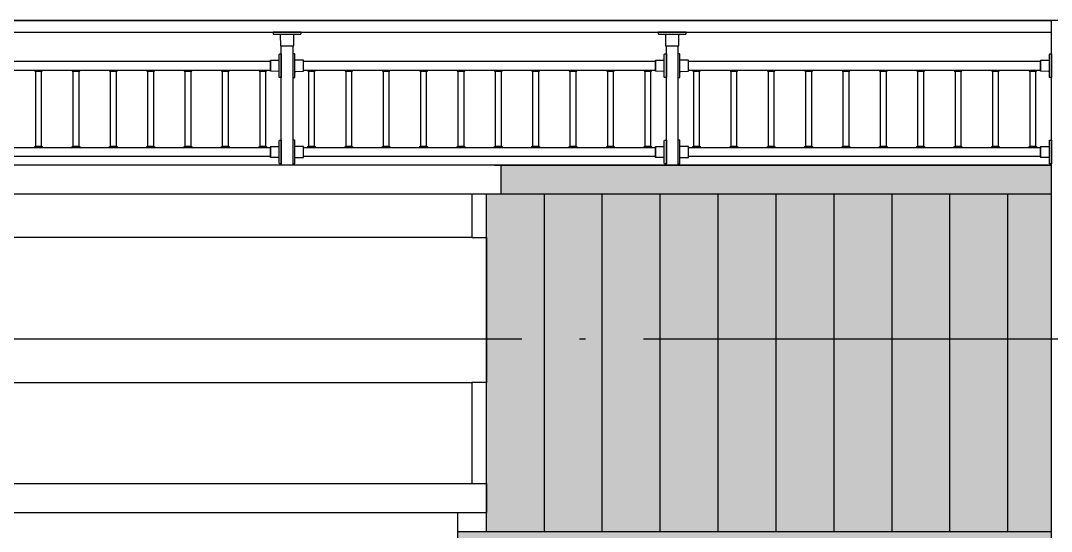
# Model space of a CAD drawing. Extents: x -12446 to 284554, y -295110 to 165007.
# Drawn here: x 28596 to 32154, y -205919 to -204154 of the extents above; entities that cross this region are included whole.
import ezdxf

# ---------------------------------------------------------------- set-up
doc = ezdxf.new("R2010")
doc.units = 0
doc.header["$LTSCALE"] = 1000
doc.linetypes.add('AX-14-E$0$DOTE', pattern=[2.42, 2, -0.2, 0.02, -0.2])
for name, color, linetype in [('A-Anno-Note', 241, 'CONTINUOUS'), ('AX-14-comp-tc$0$灰褐色真石漆', 15, 'CONTINUOUS'), ('AX-14-E$0$A-Detl-Medm', 40, 'CONTINUOUS'), ('AX-14-E$0$A-Detl-Thin', 131, 'CONTINUOUS'), ('AX-14-E$0$A-elev-HRAL', 61, 'CONTINUOUS'), ('AX-14-E$0$栏杆型材', 82, 'CONTINUOUS'), ('AX-14-E$0$阳台栏杆扶手', 82, 'CONTINUOUS')]:
    doc.layers.add(name, color=color, linetype=linetype)
doc.layers.add('AX-14-E$0$A-Grid', color=222, linetype='AX-14-E$0$DOTE', plot=False)

# ---------------------------------------------------------------- blocks, each defined once
blk = doc.blocks.new('AX-14-E$0$32固定座立面')
at = {"layer": 'AX-14-E$0$栏杆型材', "color": 6, "linetype": 'Continuous'}
blk.add_line((-7, -22.5), (-7, 22.5), dxfattribs=at)
blk.add_lwpolyline([(-7, -22.5, 0.41166), (-10, -19.5), (-36, -19.3, -0.41166), (-37, -18.3), (-37, 18.3, -0.41166), (-36, 19.3), (-10, 19.5, 0.41166), (-7, 22.5), (-7, 39, -0.41166), (-5, 41), (0, 41.1), (0, -41.1), (-5, -41, -0.41166), (-7, -39)], format="xyb", close=True, dxfattribs=at)
blk = doc.blocks.new('AX-14-E$0$40固定座立图')
at = {"layer": 'AX-14-E$0$A-elev-HRAL', "color": 6, "linetype": 'Continuous'}
blk.add_line((-26.5, -7), (26.5, -7), dxfattribs=at)
blk.add_lwpolyline([(48, -5), (48.1, 0), (-48.1, 0), (-48, -5, 0.41166), (-46, -7), (-26.5, -7, -0.41166), (-23.5, -10), (-23.2, -46, 0.41166), (-22.2, -47), (22.2, -47, 0.41166), (23.2, -46), (23.5, -10, -0.41166), (26.5, -7), (46, -7, 0.41166)], format="xyb", close=True, dxfattribs=at)
blk = doc.blocks.new('AX-14-E$0$A$C40EB36A3')
at = {"layer": 'AX-14-E$0$A-Detl-Medm'}
for p, q in [((29550, 2405), (22350, 2405)), ((29550, 2255), (22350, 2255)), ((22350, 1755), (29550, 1755)), ((22350, 1405), (29550, 1405)), ((22300, 1305), (29600, 1305))]:
    blk.add_line(p, q, dxfattribs=at)
blk.add_lwpolyline([(29650, 2505), (29650, 2405), (29550, 2405), (29550, 2255), (29600, 2255), (29600, 1755), (29550, 1755), (29550, 1405), (29600, 1405), (29600, 1305)], dxfattribs=at)
at = {"layer": 'AX-14-E$0$A-Detl-Thin'}
for p, q in [((32300, 3005), (27600, 3005)), ((31550, 1140), (31550, 3005)), ((28750, 2505), (27600, 2505)), ((29628.1, 2505), (27600, 2505)), ((31550, 2505), (27600, 2505)), ((29628.1, 2505), (31550, 2505)), ((29600, 1240), (29600, 2405)), ((31550, 2405), (29650, 2405)), ((29800, 1240), (29800, 2405)), ((30000, 1240), (30000, 2405)), ((30200, 1240), (30200, 2405)), ((30400, 1240), (30400, 2405)), ((30600, 1240), (30600, 2405)), ((30800, 1240), (30800, 2405)), ((31000, 1240), (31000, 2405)), ((31200, 1240), (31200, 2405)), ((31400, 1240), (31400, 2405)), ((29500, 1305), (29500, 1140)), ((29500, 1240), (31550, 1240))]:
    blk.add_line(p, q, dxfattribs=at)
at = {"layer": 'AX-14-E$0$A-elev-HRAL', "ltscale": 10}
for points in [[(28041.5, 2833, 0.414214), (28041, 2832.5), (28041, 2830.5, 0.414214), (28041.5, 2830), (28066.5, 2830, 0.414214), (28067, 2830.5), (28067, 2832.5, 0.414214), (28066.5, 2833)], [(28170.5, 2833, 0.414214), (28170, 2832.5), (28170, 2830.5, 0.414214), (28170.5, 2830), (28195.5, 2830, 0.414214), (28196, 2830.5), (28196, 2832.5, 0.414214), (28195.5, 2833)], [(28299.5, 2833, 0.414214), (28299, 2832.5), (28299, 2830.5, 0.414214), (28299.5, 2830), (28324.5, 2830, 0.414214), (28325, 2830.5), (28325, 2832.5, 0.414214), (28324.5, 2833)], [(28428.5, 2833, 0.414214), (28428, 2832.5), (28428, 2830.5, 0.414214), (28428.5, 2830), (28453.5, 2830, 0.414214), (28454, 2830.5), (28454, 2832.5, 0.414214), (28453.5, 2833)], [(28557.5, 2833, 0.414214), (28557, 2832.5), (28557, 2830.5, 0.414214), (28557.5, 2830), (28582.5, 2830, 0.414214), (28583, 2830.5), (28583, 2832.5, 0.414214), (28582.5, 2833)], [(28686.5, 2833, 0.414214), (28686, 2832.5), (28686, 2830.5, 0.414214), (28686.5, 2830), (28711.5, 2830, 0.414214), (28712, 2830.5), (28712, 2832.5, 0.414214), (28711.5, 2833)], [(28815.5, 2833, 0.414214), (28815, 2832.5), (28815, 2830.5, 0.414214), (28815.5, 2830), (28840.5, 2830, 0.414214), (28841, 2830.5), (28841, 2832.5, 0.414214), (28840.5, 2833)], [(28983.5, 2833, 0.414214), (28983, 2832.5), (28983, 2830.5, 0.414214), (28983.5, 2830), (29008.5, 2830, 0.414214), (29009, 2830.5), (29009, 2832.5, 0.414214), (29008.5, 2833)], [(29112.5, 2833, 0.414214), (29112, 2832.5), (29112, 2830.5, 0.414214), (29112.5, 2830), (29137.5, 2830, 0.414214), (29138, 2830.5), (29138, 2832.5, 0.414214), (29137.5, 2833)], [(29241.5, 2833, 0.414214), (29241, 2832.5), (29241, 2830.5, 0.414214), (29241.5, 2830), (29266.5, 2830, 0.414214), (29267, 2830.5), (29267, 2832.5, 0.414214), (29266.5, 2833)], [(29370.5, 2833, 0.414214), (29370, 2832.5), (29370, 2830.5, 0.414214), (29370.5, 2830), (29395.5, 2830, 0.414214), (29396, 2830.5), (29396, 2832.5, 0.414214), (29395.5, 2833)], [(29499.5, 2833, 0.414214), (29499, 2832.5), (29499, 2830.5, 0.414214), (29499.5, 2830), (29524.5, 2830, 0.414214), (29525, 2830.5), (29525, 2832.5, 0.414214), (29524.5, 2833)], [(29628.5, 2833, 0.414214), (29628, 2832.5), (29628, 2830.5, 0.414214), (29628.5, 2830), (29653.5, 2830, 0.414214), (29654, 2830.5), (29654, 2832.5, 0.414214), (29653.5, 2833)], [(29757.5, 2833, 0.414214), (29757, 2832.5), (29757, 2830.5, 0.414214), (29757.5, 2830), (29782.5, 2830, 0.414214), (29783, 2830.5), (29783, 2832.5, 0.414214), (29782.5, 2833)], [(29886.5, 2833, 0.414214), (29886, 2832.5), (29886, 2830.5, 0.414214), (29886.5, 2830), (29911.5, 2830, 0.414214), (29912, 2830.5), (29912, 2832.5, 0.414214), (29911.5, 2833)], [(30015.5, 2833, 0.414214), (30015, 2832.5), (30015, 2830.5, 0.414214), (30015.5, 2830), (30040.5, 2830, 0.414214), (30041, 2830.5), (30041, 2832.5, 0.414214), (30040.5, 2833)], [(30144.5, 2833, 0.414214), (30144, 2832.5), (30144, 2830.5, 0.414214), (30144.5, 2830), (30169.5, 2830, 0.414214), (30170, 2830.5), (30170, 2832.5, 0.414214), (30169.5, 2833)], [(30312.5, 2833, 0.414214), (30312, 2832.5), (30312, 2830.5, 0.414214), (30312.5, 2830), (30337.5, 2830, 0.414214), (30338, 2830.5), (30338, 2832.5, 0.414214), (30337.5, 2833)], [(30441.5, 2833, 0.414214), (30441, 2832.5), (30441, 2830.5, 0.414214), (30441.5, 2830), (30466.5, 2830, 0.414214), (30467, 2830.5), (30467, 2832.5, 0.414214), (30466.5, 2833)], [(30570.5, 2833, 0.414214), (30570, 2832.5), (30570, 2830.5, 0.414214), (30570.5, 2830), (30595.5, 2830, 0.414214), (30596, 2830.5), (30596, 2832.5, 0.414214), (30595.5, 2833)], [(30699.5, 2833, 0.414214), (30699, 2832.5), (30699, 2830.5, 0.414214), (30699.5, 2830), (30724.5, 2830, 0.414214), (30725, 2830.5), (30725, 2832.5, 0.414214), (30724.5, 2833)], [(30828.5, 2833, 0.414214), (30828, 2832.5), (30828, 2830.5, 0.414214), (30828.5, 2830), (30853.5, 2830, 0.414214), (30854, 2830.5), (30854, 2832.5, 0.414214), (30853.5, 2833)], [(30957.5, 2833, 0.414214), (30957, 2832.5), (30957, 2830.5, 0.414214), (30957.5, 2830), (30982.5, 2830, 0.414214), (30983, 2830.5), (30983, 2832.5, 0.414214), (30982.5, 2833)], [(31086.5, 2833, 0.414214), (31086, 2832.5), (31086, 2830.5, 0.414214), (31086.5, 2830), (31111.5, 2830, 0.414214), (31112, 2830.5), (31112, 2832.5, 0.414214), (31111.5, 2833)], [(31215.5, 2833, 0.414214), (31215, 2832.5), (31215, 2830.5, 0.414214), (31215.5, 2830), (31240.5, 2830, 0.414214), (31241, 2830.5), (31241, 2832.5, 0.414214), (31240.5, 2833)], [(31344.5, 2833, 0.414214), (31344, 2832.5), (31344, 2830.5, 0.414214), (31344.5, 2830), (31369.5, 2830, 0.414214), (31370, 2830.5), (31370, 2832.5, 0.414214), (31369.5, 2833)], [(31473.5, 2833, 0.414214), (31473, 2832.5), (31473, 2830.5, 0.414214), (31473.5, 2830), (31498.5, 2830, 0.414214), (31499, 2830.5), (31499, 2832.5, 0.414214), (31498.5, 2833)], [(28041.5, 2567, -0.414214), (28041, 2567.5), (28041, 2569.5, -0.414214), (28041.5, 2570), (28066.5, 2570, -0.414214), (28067, 2569.5), (28067, 2567.5, -0.414214), (28066.5, 2567)], [(28170.5, 2567, -0.414214), (28170, 2567.5), (28170, 2569.5, -0.414214), (28170.5, 2570), (28195.5, 2570, -0.414214), (28196, 2569.5), (28196, 2567.5, -0.414214), (28195.5, 2567)], [(28299.5, 2567, -0.414214), (28299, 2567.5), (28299, 2569.5, -0.414214), (28299.5, 2570), (28324.5, 2570, -0.414214), (28325, 2569.5), (28325, 2567.5, -0.414214), (28324.5, 2567)], [(28428.5, 2567, -0.414214), (28428, 2567.5), (28428, 2569.5, -0.414214), (28428.5, 2570), (28453.5, 2570, -0.414214), (28454, 2569.5), (28454, 2567.5, -0.414214), (28453.5, 2567)], [(28557.5, 2567, -0.414214), (28557, 2567.5), (28557, 2569.5, -0.414214), (28557.5, 2570), (28582.5, 2570, -0.414214), (28583, 2569.5), (28583, 2567.5, -0.414214), (28582.5, 2567)], [(28686.5, 2567, -0.414214), (28686, 2567.5), (28686, 2569.5, -0.414214), (28686.5, 2570), (28711.5, 2570, -0.414214), (28712, 2569.5), (28712, 2567.5, -0.414214), (28711.5, 2567)], [(28815.5, 2567, -0.414214), (28815, 2567.5), (28815, 2569.5, -0.414214), (28815.5, 2570), (28840.5, 2570, -0.414214), (28841, 2569.5), (28841, 2567.5, -0.414214), (28840.5, 2567)], [(28983.5, 2567, -0.414214), (28983, 2567.5), (28983, 2569.5, -0.414214), (28983.5, 2570), (29008.5, 2570, -0.414214), (29009, 2569.5), (29009, 2567.5, -0.414214), (29008.5, 2567)], [(29112.5, 2567, -0.414214), (29112, 2567.5), (29112, 2569.5, -0.414214), (29112.5, 2570), (29137.5, 2570, -0.414214), (29138, 2569.5), (29138, 2567.5, -0.414214), (29137.5, 2567)], [(29241.5, 2567, -0.414214), (29241, 2567.5), (29241, 2569.5, -0.414214), (29241.5, 2570), (29266.5, 2570, -0.414214), (29267, 2569.5), (29267, 2567.5, -0.414214), (29266.5, 2567)], [(29370.5, 2567, -0.414214), (29370, 2567.5), (29370, 2569.5, -0.414214), (29370.5, 2570), (29395.5, 2570, -0.414214), (29396, 2569.5), (29396, 2567.5, -0.414214), (29395.5, 2567)], [(29499.5, 2567, -0.414214), (29499, 2567.5), (29499, 2569.5, -0.414214), (29499.5, 2570), (29524.5, 2570, -0.414214), (29525, 2569.5), (29525, 2567.5, -0.414214), (29524.5, 2567)], [(29628.5, 2567, -0.414214), (29628, 2567.5), (29628, 2569.5, -0.414214), (29628.5, 2570), (29653.5, 2570, -0.414214), (29654, 2569.5), (29654, 2567.5, -0.414214), (29653.5, 2567)], [(29757.5, 2567, -0.414214), (29757, 2567.5), (29757, 2569.5, -0.414214), (29757.5, 2570), (29782.5, 2570, -0.414214), (29783, 2569.5), (29783, 2567.5, -0.414214), (29782.5, 2567)], [(29886.5, 2567, -0.414214), (29886, 2567.5), (29886, 2569.5, -0.414214), (29886.5, 2570), (29911.5, 2570, -0.414214), (29912, 2569.5), (29912, 2567.5, -0.414214), (29911.5, 2567)], [(30015.5, 2567, -0.414214), (30015, 2567.5), (30015, 2569.5, -0.414214), (30015.5, 2570), (30040.5, 2570, -0.414214), (30041, 2569.5), (30041, 2567.5, -0.414214), (30040.5, 2567)], [(30144.5, 2567, -0.414214), (30144, 2567.5), (30144, 2569.5, -0.414214), (30144.5, 2570), (30169.5, 2570, -0.414214), (30170, 2569.5), (30170, 2567.5, -0.414214), (30169.5, 2567)], [(30312.5, 2567, -0.414214), (30312, 2567.5), (30312, 2569.5, -0.414214), (30312.5, 2570), (30337.5, 2570, -0.414214), (30338, 2569.5), (30338, 2567.5, -0.414214), (30337.5, 2567)], [(30441.5, 2567, -0.414214), (30441, 2567.5), (30441, 2569.5, -0.414214), (30441.5, 2570), (30466.5, 2570, -0.414214), (30467, 2569.5), (30467, 2567.5, -0.414214), (30466.5, 2567)], [(30570.5, 2567, -0.414214), (30570, 2567.5), (30570, 2569.5, -0.414214), (30570.5, 2570), (30595.5, 2570, -0.414214), (30596, 2569.5), (30596, 2567.5, -0.414214), (30595.5, 2567)], [(30699.5, 2567, -0.414214), (30699, 2567.5), (30699, 2569.5, -0.414214), (30699.5, 2570), (30724.5, 2570, -0.414214), (30725, 2569.5), (30725, 2567.5, -0.414214), (30724.5, 2567)], [(30828.5, 2567, -0.414214), (30828, 2567.5), (30828, 2569.5, -0.414214), (30828.5, 2570), (30853.5, 2570, -0.414214), (30854, 2569.5), (30854, 2567.5, -0.414214), (30853.5, 2567)], [(30957.5, 2567, -0.414214), (30957, 2567.5), (30957, 2569.5, -0.414214), (30957.5, 2570), (30982.5, 2570, -0.414214), (30983, 2569.5), (30983, 2567.5, -0.414214), (30982.5, 2567)], [(31086.5, 2567, -0.414214), (31086, 2567.5), (31086, 2569.5, -0.414214), (31086.5, 2570), (31111.5, 2570, -0.414214), (31112, 2569.5), (31112, 2567.5, -0.414214), (31111.5, 2567)], [(31215.5, 2567, -0.414214), (31215, 2567.5), (31215, 2569.5, -0.414214), (31215.5, 2570), (31240.5, 2570, -0.414214), (31241, 2569.5), (31241, 2567.5, -0.414214), (31240.5, 2567)], [(31344.5, 2567, -0.414214), (31344, 2567.5), (31344, 2569.5, -0.414214), (31344.5, 2570), (31369.5, 2570, -0.414214), (31370, 2569.5), (31370, 2567.5, -0.414214), (31369.5, 2567)], [(31473.5, 2567, -0.414214), (31473, 2567.5), (31473, 2569.5, -0.414214), (31473.5, 2570), (31498.5, 2570, -0.414214), (31499, 2569.5), (31499, 2567.5, -0.414214), (31498.5, 2567)]]:
    blk.add_lwpolyline(points, format="xyb", close=True, dxfattribs=at)
for points in [[(28063.5, 2570), (28044.5, 2570), (28044.5, 2830), (28063.5, 2830)], [(28192.5, 2570), (28173.5, 2570), (28173.5, 2830), (28192.5, 2830)], [(28321.5, 2570), (28302.5, 2570), (28302.5, 2830), (28321.5, 2830)], [(28450.5, 2570), (28431.5, 2570), (28431.5, 2830), (28450.5, 2830)], [(28579.5, 2570), (28560.5, 2570), (28560.5, 2830), (28579.5, 2830)], [(28708.5, 2570), (28689.5, 2570), (28689.5, 2830), (28708.5, 2830)], [(28837.5, 2570), (28818.5, 2570), (28818.5, 2830), (28837.5, 2830)], [(29005.5, 2570), (28986.5, 2570), (28986.5, 2830), (29005.5, 2830)], [(29134.5, 2570), (29115.5, 2570), (29115.5, 2830), (29134.5, 2830)], [(29263.5, 2570), (29244.5, 2570), (29244.5, 2830), (29263.5, 2830)], [(29392.5, 2570), (29373.5, 2570), (29373.5, 2830), (29392.5, 2830)], [(29521.5, 2570), (29502.5, 2570), (29502.5, 2830), (29521.5, 2830)], [(29650.5, 2570), (29631.5, 2570), (29631.5, 2830), (29650.5, 2830)], [(29779.5, 2570), (29760.5, 2570), (29760.5, 2830), (29779.5, 2830)], [(29908.5, 2570), (29889.5, 2570), (29889.5, 2830), (29908.5, 2830)], [(30037.5, 2570), (30018.5, 2570), (30018.5, 2830), (30037.5, 2830)], [(30166.5, 2570), (30147.5, 2570), (30147.5, 2830), (30166.5, 2830)], [(30334.5, 2570), (30315.5, 2570), (30315.5, 2830), (30334.5, 2830)], [(30463.5, 2570), (30444.5, 2570), (30444.5, 2830), (30463.5, 2830)], [(30592.5, 2570), (30573.5, 2570), (30573.5, 2830), (30592.5, 2830)], [(30721.5, 2570), (30702.5, 2570), (30702.5, 2830), (30721.5, 2830)], [(30850.5, 2570), (30831.5, 2570), (30831.5, 2830), (30850.5, 2830)], [(30979.5, 2570), (30960.5, 2570), (30960.5, 2830), (30979.5, 2830)], [(31108.5, 2570), (31089.5, 2570), (31089.5, 2830), (31108.5, 2830)], [(31237.5, 2570), (31218.5, 2570), (31218.5, 2830), (31237.5, 2830)], [(31366.5, 2570), (31347.5, 2570), (31347.5, 2830), (31366.5, 2830)], [(31495.5, 2570), (31476.5, 2570), (31476.5, 2830), (31495.5, 2830)]]:
    blk.add_lwpolyline(points, close=True, dxfattribs=at)
at = {"layer": 'AX-14-E$0$栏杆型材'}
for points in [[(28932, 2918), (28932, 2505), (28892, 2505), (28892, 2918)], [(30261, 2918), (30261, 2505), (30221, 2505), (30221, 2918)], [(31513, 2833), (30298, 2833), (30298, 2865), (31513, 2865)], [(30298, 2567), (31513, 2567), (31513, 2535), (30298, 2535)]]:
    blk.add_lwpolyline(points, close=True, dxfattribs=at)
for points in [[(27637, 2865), (28855, 2865), (28855, 2833), (27637, 2833)], [(28969, 2865), (30184, 2865), (30184, 2833), (28969, 2833)], [(27637, 2567), (28855, 2567), (28855, 2535), (27637, 2535)], [(28969, 2567), (30184, 2567), (30184, 2535), (28969, 2535)]]:
    blk.add_lwpolyline(points, dxfattribs=at)
at = {"layer": 'AX-14-E$0$阳台栏杆扶手'}
for p, q in [((27600, 3005), (31550, 3005)), ((27600, 2965), (31550, 2965))]:
    blk.add_line(p, q, dxfattribs=at)
at = {"layer": 'AX-14-E$0$A-elev-HRAL'}
for name, p in [('AX-14-E$0$40固定座立图', (28912, 2965)), ('AX-14-E$0$40固定座立图', (30241, 2965)), ('AX-14-E$0$32固定座立面', (28892, 2849)), ('AX-14-E$0$32固定座立面', (30221, 2849)), ('AX-14-E$0$32固定座立面', (31550, 2849)), ('AX-14-E$0$32固定座立面', (28892, 2551)), ('AX-14-E$0$32固定座立面', (30221, 2551)), ('AX-14-E$0$32固定座立面', (31550, 2551))]:
    blk.add_blockref(name, p, dxfattribs=at)
at = {"layer": 'AX-14-E$0$A-elev-HRAL', "xscale": -1}
for p in [(28932, 2849), (30261, 2849), (28932, 2551), (30261, 2551)]:
    blk.add_blockref('AX-14-E$0$32固定座立面', p, dxfattribs=at)
blk = doc.blocks.new('AX-14-comp-tc')
at = {"layer": 'AX-14-comp-tc$0$灰褐色真石漆'}
h = blk.add_hatch(dxfattribs=at)
h.set_pattern_fill('离散材料', color=256, scale=50)
h.set_pattern_definition([(0, (-60267.77, -435782.6), (132, 228), [12, -201, 9, -87, 18, -213]), (10, (-60324.77, -435659.6), (80.67614, 285.34428), [21, -51, 27, -159, 15, -198]), (20, (-60354.77, -435755.6), (133.47095, 220.97625), [24, -165, 21, -123, 15, -96]), (30, (-60267.77, -435773.6), (-21.96926, 254.05187), [15, -99, 12, -147, 9, -195]), (40, (-60351.77, -435707.6), (33.83592, 216.370355), [12, -132, 9, -84, 24, -153]), (50, (-60306.77, -435815.6), (-80.24786, 235.7335), [6, -111, 15, -183, 18, -93]), (60, (-60297.77, -435794.6), (-99.47303, 223.70766), [15, -123, 6, -144, 12, -111]), (70, (-60330.77, -435830.6), (-109.89227, 215.58685), [9, -57, 18, -96, 12, -132]), (80, (-60315.77, -435653.6), (-208.56534, 164.71945), [21, -132, 9, -156, 18, -147]), (90, (-60297.77, -435782.6), (-264, 111), [18, -93, 12, -183, 6, -186]), (100, (-60345.77, -435689.6), (-247.97146, 145.1453), [21, -117, 18, -96, 21, -219]), (110, (-60366.77, -435860.6), (-240.44034, 81.69114), [24, -78, 12, -159, 18, -174]), (120, (-60447.77, -435824.6), (-286.64994, 28.49227), [15, -201, 18, -93, 21, -123]), (130, (-60381.77, -435890.6), (-279.10777, 71.26608), [9, -66, 12, -129, 24, -168]), (140, (-60471.77, -435650.6), (-220.59685, -34.20569), [18, -108, 21, -93, 12, -126]), (150, (-60222.77, -435908.6), (-204.82497, -120.76726), [12, -84, 24, -186, 21, -171]), (160, (-60420.77, -435740.6), (-237.90107, -162.4287), [18, -126, 15, -114, 12, -183]), (170, (-60402.77, -435812.6), (-215.64405, -169.12317), [27, -99, 18, -135, 24, -132])])
h.paths.add_polyline_path([(4102.4, -211076.9), (6752.4, -211076.9), (6752.4, -211176.9), (6852.4, -211176.9), (6852.4, -211326.9), (6802.4, -211326.9), (6802.4, -211826.9), (6852.4, -211826.9), (6852.4, -212176.9), (6802.4, -212176.9), (6802.4, -212276.9), (6902.4, -212276.9), (6902.4, -212441.9), (4102.4, -212441.9)])
h.paths.add_polyline_path([(30102.4, -211076.9), (30102.4, -211176.9), (30052.4, -211176.9), (30052.4, -212341.9), (29952.4, -212341.9), (29952.4, -212441.9), (32002.4, -212441.9), (32002.4, -211076.9)])
blk = doc.blocks.new('AX-14-E')
at = {"layer": 'AX-14-E$0$A-Grid'}
blk.add_line((-714.4, -205254.4), (39369.1, -205254.4), dxfattribs=at)
at = {"layer": 'AX-14-E$0$A-Detl-Thin'}
blk.add_blockref('AX-14-E$0$A$C40EB36A3', (603.9, -207159.4), dxfattribs=at)
blk.add_blockref('AX-14-comp-tc', (152.8, 6422.5), dxfattribs=at)

msp = doc.modelspace()

# ---------------------------------------------------------------- block references
at = {"layer": 'A-Anno-Note'}
msp.add_blockref('AX-14-E', (0, 0), dxfattribs=at)

doc.saveas('drawing.dxf')
